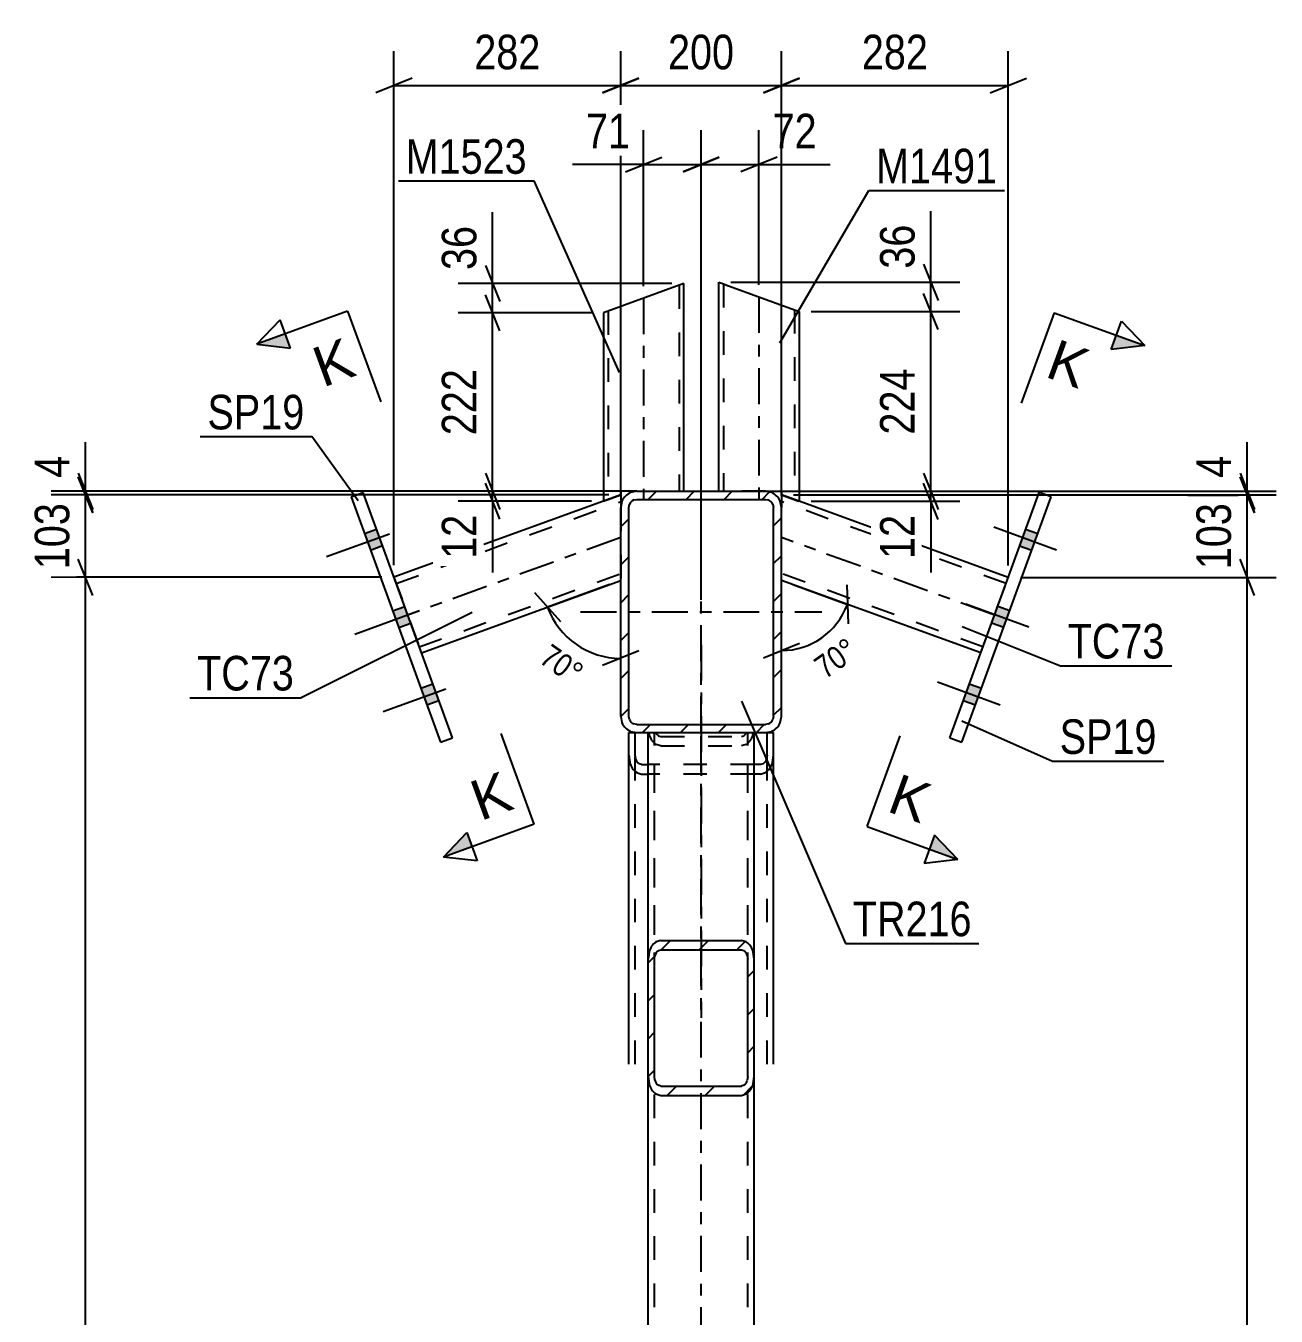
# Model space of a CAD drawing. Header units: millimetres. Extents: x 0 to 1189, y 0 to 841.
# Drawn here: x 146.1 to 249.7, y 257.2 to 364.1 of the extents above; entities that cross this region are included whole.
import ezdxf

# ---------------------------------------------------------------- set-up
doc = ezdxf.new("R2010")
doc.units = ezdxf.units.MM
doc.linetypes.add('DXK_LINE_DOT2', pattern=[3.9198, 1.9599, -1.9599])
doc.linetypes.add('DXK_LINE_DOT3', pattern=[5.9187, 2.979, -0.9799, 0.9799, -0.9799])
doc.styles.add('Arial', font='ARIAL.TTF', dxfattribs={"height": 0.2})
doc.styles.add('Arial Narrow', font='ARIALN.TTF', dxfattribs={"height": 0.2})

# ---------------------------------------------------------------- blocks, each defined once
blk = doc.blocks.new('Part-761551702-2570 - 2437')
at = {"linetype": 'Continuous'}
h = blk.add_hatch(dxfattribs=at)
h.set_pattern_fill('', scale=0.7, style=0, pattern_type=0)
h.set_pattern_definition([(45, (195.4085, 306.8689), (-1.57154, 1.57154), [])])
h.paths.add_polyline_path([(195.41, 324.2), (195.41, 306.87), (195.51, 306.36), (195.8, 305.93), (196.23, 305.64), (196.74, 305.54), (207.41, 305.54), (207.92, 305.64), (208.35, 305.93), (208.64, 306.36), (208.74, 306.87), (208.74, 324.2), (208.64, 324.71), (208.35, 325.15), (207.92, 325.43), (207.41, 325.54), (196.74, 325.54), (196.23, 325.43), (195.8, 325.15), (195.51, 324.71)])
h.paths.add_polyline_path([(196.27, 324.67), (196.49, 324.82), (196.74, 324.87), (207.41, 324.87), (207.66, 324.82), (207.88, 324.67), (208.02, 324.46), (208.08, 324.2), (208.08, 306.87), (208.02, 306.61), (207.88, 306.4), (207.66, 306.25), (207.41, 306.2), (196.74, 306.2), (196.49, 306.25), (196.27, 306.4), (196.13, 306.61), (196.08, 306.87), (196.08, 324.2), (196.13, 324.46)])
at = {"color": 2, "linetype": 'Continuous'}
for p, q in [((196.74, 325.54), (196.23, 325.43)), ((196.74, 325.54), (207.41, 325.54)), ((207.92, 325.43), (207.41, 325.54)), ((195.51, 324.71), (195.41, 324.2)), ((195.41, 306.87), (195.41, 324.2)), ((196.08, 324.2), (196.13, 324.46)), ((196.08, 306.87), (196.08, 324.2)), ((196.49, 324.82), (196.74, 324.87)), ((196.74, 324.87), (207.41, 324.87)), ((207.41, 324.87), (207.66, 324.82)), ((208.02, 324.46), (208.08, 324.2)), ((208.08, 306.87), (208.08, 324.2)), ((208.74, 324.2), (208.64, 324.71)), ((208.74, 306.87), (208.74, 324.2)), ((195.41, 306.87), (195.51, 306.36)), ((196.13, 306.61), (196.08, 306.87)), ((196.74, 306.2), (196.49, 306.25)), ((196.74, 306.2), (207.41, 306.2)), ((207.66, 306.25), (207.41, 306.2)), ((208.08, 306.87), (208.02, 306.61)), ((208.64, 306.36), (208.74, 306.87)), ((196.23, 305.64), (196.74, 305.54)), ((196.74, 305.54), (207.41, 305.54)), ((207.41, 305.54), (207.92, 305.64))]:
    blk.add_line(p, q, dxfattribs=at)
at = {"color": 7, "linetype": 'DXK_LINE_DOT3'}
for p, q in [((202.08, 305.54), (202.08, 325.54)), ((192.08, 315.54), (212.08, 315.54))]:
    blk.add_line(p, q, dxfattribs=at)
at = {"color": 2, "linetype": 'Continuous'}
for centre, radius, start, end in [((196.74, 324.2), 1.33, 112.5, 157.5), ((207.41, 324.2), 1.33, 22.5, 67.5), ((196.74, 324.2), 0.667, 112.5, 157.5), ((207.41, 324.2), 0.667, 22.5, 67.5), ((196.74, 306.87), 1.33, 202.5, 247.5), ((196.74, 306.87), 0.667, 202.5, 247.5), ((207.41, 306.87), 0.667, 292.5, 337.5), ((207.41, 306.87), 1.33, 292.5, 337.5)]:
    blk.add_arc(centre, radius, start, end, dxfattribs=at)
blk = doc.blocks.new('Part-761551702-2511 - 2437')
at = {"color": 2, "linetype": 'Continuous'}
for p, q in [((222.69, 305.09), (230.1, 325.45)), ((231.1, 325.09), (230.1, 325.45)), ((223.69, 304.73), (231.1, 325.09)), ((222.69, 305.09), (223.69, 304.73))]:
    blk.add_line(p, q, dxfattribs=at)
blk = doc.blocks.new('Bolt-761551702-2543 - 2437')
at = {"linetype": 'Continuous'}
for points in [[(175.67, 321.01), (175.17, 322.38), (174.16, 322.02), (174.67, 320.64)], [(175.67, 321.01), (175.17, 322.38), (174.16, 322.02), (174.67, 320.64)], [(175.67, 321.01), (175.17, 322.38), (174.16, 322.02), (174.67, 320.64)], [(178.01, 314.58), (177.5, 315.96), (176.5, 315.6), (177, 314.22)], [(178.01, 314.58), (177.5, 315.96), (176.5, 315.6), (177, 314.22)], [(180.34, 308.16), (179.84, 309.54), (178.84, 309.18), (179.34, 307.8)], [(180.34, 308.16), (179.84, 309.54), (178.84, 309.18), (179.34, 307.8)], [(180.34, 308.16), (179.84, 309.54), (178.84, 309.18), (179.34, 307.8)]]:
    blk.add_hatch(color=1, dxfattribs=at).paths.add_polyline_path(points)
at = {"color": 1, "linetype": 'Continuous'}
for p, q in [((176.23, 321.99), (171.03, 320.1)), ((176.23, 321.99), (171.03, 320.1)), ((176.23, 321.99), (171.03, 320.1)), ((175.17, 322.38), (174.16, 322.02)), ((175.17, 322.38), (174.16, 322.02)), ((175.17, 322.38), (174.16, 322.02)), ((175.67, 321.01), (174.67, 320.64)), ((175.67, 321.01), (174.67, 320.64)), ((175.67, 321.01), (174.67, 320.64)), ((178.57, 315.57), (173.37, 313.68)), ((178.57, 315.57), (173.37, 313.68)), ((177.5, 315.96), (176.5, 315.6)), ((177.5, 315.96), (176.5, 315.6)), ((178.01, 314.58), (177, 314.22)), ((178.01, 314.58), (177, 314.22)), ((180.91, 309.15), (175.71, 307.26)), ((180.91, 309.15), (175.71, 307.26)), ((180.91, 309.15), (175.71, 307.26)), ((179.84, 309.54), (178.84, 309.18)), ((179.84, 309.54), (178.84, 309.18)), ((179.84, 309.54), (178.84, 309.18)), ((180.34, 308.16), (179.34, 307.8)), ((180.34, 308.16), (179.34, 307.8)), ((180.34, 308.16), (179.34, 307.8))]:
    blk.add_line(p, q, dxfattribs=at)
blk = doc.blocks.new('Part-761551702-2700 - 2437')
at = {"color": 2, "linetype": 'Continuous'}
for p, q in [((203.54, 325.54), (203.54, 342.86)), ((203.54, 342.86), (203.6, 342.84)), ((203.6, 342.84), (203.78, 342.78)), ((203.78, 342.78), (204.34, 342.57)), ((204.34, 342.57), (210.21, 340.44)), ((210.21, 340.44), (210.21, 324.71)), ((207.41, 325.54), (208.74, 325.54)), ((208.74, 325.54), (208.74, 325.25)), ((208.74, 325.25), (210.15, 324.73)), ((210.21, 324.71), (210.15, 324.73))]:
    blk.add_line(p, q, dxfattribs=at)
at = {"color": 7, "linetype": 'DXK_LINE_DOT2'}
for p, q in [((203.78, 342.78), (204.19, 342.63)), ((203.94, 342.72), (203.94, 325.54)), ((203.94, 342.72), (203.97, 342.71)), ((204.04, 342.69), (204.34, 342.57)), ((209.81, 340.58), (209.81, 324.86)), ((207.41, 325.54), (203.54, 325.54))]:
    blk.add_line(p, q, dxfattribs=at)
at = {"color": 7, "linetype": 'DXK_LINE_DOT3'}
blk.add_line((206.87, 341.65), (206.87, 324.71), dxfattribs=at)
blk = doc.blocks.new('Part-761551702-2461 - 2437')
at = {"color": 2, "linetype": 'Continuous'}
for p, q in [((196.08, 278.05), (196.08, 305.54)), ((196.08, 305.54), (196.74, 305.54)), ((196.61, 303.66), (196.61, 305.54)), ((207.41, 305.54), (207.54, 305.54)), ((207.54, 303.66), (207.54, 305.54)), ((207.54, 305.54), (208.08, 305.54)), ((208.08, 278.05), (208.08, 305.54)), ((196.08, 303.66), (196.16, 303.06)), ((196.65, 303.36), (196.61, 303.66)), ((197.14, 302.88), (196.94, 302.94)), ((197.14, 302.88), (197.68, 302.88)), ((207.01, 302.88), (206.48, 302.88)), ((207.21, 302.94), (207.01, 302.88)), ((207.54, 303.66), (207.5, 303.36)), ((207.99, 303.06), (208.08, 303.66)), ((196.73, 302.22), (197.14, 302.1)), ((197.14, 302.1), (197.68, 302.1)), ((207.01, 302.1), (206.48, 302.1)), ((207.01, 302.1), (207.42, 302.22))]:
    blk.add_line(p, q, dxfattribs=at)
at = {"color": 7, "linetype": 'DXK_LINE_DOT2'}
for p, q in [((196.74, 305.54), (196.76, 305.54)), ((196.74, 305.54), (207.41, 305.54)), ((207.54, 305.54), (207.76, 305.54)), ((196.61, 278.05), (196.61, 303.66)), ((206.48, 302.88), (197.68, 302.88)), ((207.54, 278.05), (207.54, 303.66)), ((206.48, 302.1), (197.68, 302.1))]:
    blk.add_line(p, q, dxfattribs=at)
at = {"color": 2, "linetype": 'Continuous'}
for centre, radius, start, end in [((197.54, 303.39), 1.42, 193.2949, 235.5336), ((197.34, 303.52), 0.709, 193.2949, 235.5336), ((206.81, 303.52), 0.709, 304.4664, 346.7051), ((206.61, 303.39), 1.42, 304.4664, 346.7051)]:
    blk.add_arc(centre, radius, start, end, dxfattribs=at)
blk = doc.blocks.new('Part-761551702-2506 - 2437')
at = {"color": 2, "linetype": 'Continuous'}
for p, q in [((208.74, 325.24), (208.74, 324.2)), ((227.54, 318.4), (210.21, 324.71)), ((225.26, 312.14), (208.74, 318.15))]:
    blk.add_line(p, q, dxfattribs=at)
at = {"color": 7, "linetype": 'DXK_LINE_DOT2'}
for p, q in [((210.21, 324.71), (208.74, 325.24)), ((208.74, 325.24), (208.74, 324.91)), ((227.35, 317.9), (208.74, 324.68)), ((208.74, 318.15), (208.74, 324.2)), ((225.44, 312.64), (208.74, 318.72)), ((225.26, 312.14), (227.54, 318.4))]:
    blk.add_line(p, q, dxfattribs=at)
at = {"color": 7, "linetype": 'DXK_LINE_DOT3'}
blk.add_line((226.4, 315.27), (208.74, 321.7), dxfattribs=at)
blk = doc.blocks.new('Part-761551702-2512 - 2437')
at = {"linetype": 'Continuous'}
h = blk.add_hatch(dxfattribs=at)
h.set_pattern_fill('', scale=0.7, style=0, pattern_type=0)
h.set_pattern_definition([(45, (197.6752, 277.0161), (-1.57154, 1.57154), [])])
h.paths.add_polyline_path([(197.68, 286.75), (197.68, 277.02), (197.76, 276.42), (197.99, 275.92), (198.33, 275.58), (198.74, 275.46), (205.41, 275.46), (205.82, 275.58), (206.16, 275.92), (206.39, 276.42), (206.48, 277.02), (206.48, 286.75), (206.39, 287.34), (206.16, 287.85), (205.82, 288.19), (205.41, 288.3), (198.74, 288.3), (198.33, 288.19), (197.99, 287.85), (197.76, 287.34)])
h.paths.add_polyline_path([(198.36, 287.3), (198.54, 287.47), (198.74, 287.53), (205.41, 287.53), (205.61, 287.47), (205.79, 287.3), (205.9, 287.05), (205.94, 286.75), (205.94, 277.02), (205.9, 276.72), (205.79, 276.47), (205.61, 276.3), (205.41, 276.24), (198.74, 276.24), (198.54, 276.3), (198.36, 276.47), (198.25, 276.72), (198.21, 277.02), (198.21, 286.75), (198.25, 287.05)])
at = {"color": 7, "linetype": 'DXK_LINE_DOT3'}
blk.add_line((202.08, 312.82), (202.08, 281.88), dxfattribs=at)
at = {"color": 2, "linetype": 'Continuous'}
for p, q in [((197.68, 286.75), (197.68, 305.54)), ((206.48, 286.75), (206.48, 305.54)), ((198.74, 288.3), (198.33, 288.19)), ((198.74, 288.3), (205.41, 288.3)), ((205.82, 288.19), (205.41, 288.3)), ((197.76, 287.34), (197.68, 286.75)), ((197.68, 277.02), (197.68, 286.75)), ((198.21, 286.75), (198.25, 287.05)), ((198.21, 277.02), (198.21, 286.75)), ((198.54, 287.47), (198.74, 287.53)), ((198.74, 287.53), (205.41, 287.53)), ((205.41, 287.53), (205.61, 287.47)), ((205.9, 287.05), (205.94, 286.75)), ((205.94, 277.02), (205.94, 286.75)), ((206.48, 286.75), (206.39, 287.34)), ((206.48, 277.02), (206.48, 286.75)), ((197.68, 277.02), (197.76, 276.42)), ((198.25, 276.72), (198.21, 277.02)), ((198.74, 276.24), (198.54, 276.3)), ((198.74, 276.24), (205.41, 276.24)), ((205.61, 276.3), (205.41, 276.24)), ((205.94, 277.02), (205.9, 276.72)), ((206.39, 276.42), (206.48, 277.02)), ((198.33, 275.58), (198.74, 275.46)), ((198.74, 275.46), (205.41, 275.46)), ((205.41, 275.46), (205.82, 275.58))]:
    blk.add_line(p, q, dxfattribs=at)
at = {"color": 7, "linetype": 'DXK_LINE_DOT2'}
for p, q in [((197.68, 305.54), (206.48, 305.54)), ((197.76, 305.4), (197.74, 305.54)), ((198.21, 277.02), (198.21, 305.54)), ((198.32, 305.54), (198.36, 305.44)), ((198.36, 305.44), (198.54, 305.27)), ((198.54, 305.27), (198.74, 305.21)), ((198.74, 305.21), (205.41, 305.21)), ((205.41, 305.21), (205.61, 305.27)), ((205.61, 305.27), (205.79, 305.44)), ((205.79, 305.44), (205.83, 305.54)), ((205.94, 277.02), (205.94, 305.54)), ((206.41, 305.54), (206.39, 305.4)), ((198.74, 304.43), (198.33, 304.55)), ((198.74, 304.43), (205.41, 304.43)), ((205.82, 304.55), (205.41, 304.43)), ((197.68, 277.02), (197.68, 286.75)), ((206.48, 277.02), (206.48, 286.75))]:
    blk.add_line(p, q, dxfattribs=at)
for centre, start, end in [((199.14, 305.72), 193.2949, 235.5336), ((205.01, 305.72), 304.4664, 346.7051)]:
    blk.add_arc(centre, 1.42, start, end, dxfattribs=at)
at = {"color": 2, "linetype": 'Continuous'}
for centre, radius, start, end in [((199.14, 287.02), 1.42, 124.4664, 166.7051), ((205.01, 287.02), 1.42, 13.2949, 55.5336), ((198.94, 286.88), 0.709, 124.4664, 166.7051), ((205.21, 286.88), 0.709, 13.2949, 55.5336), ((199.14, 276.75), 1.42, 193.2949, 235.5336), ((198.94, 276.88), 0.709, 193.2949, 235.5336), ((205.21, 276.88), 0.709, 304.4664, 346.7051), ((205.01, 276.75), 1.42, 304.4664, 346.7051)]:
    blk.add_arc(centre, radius, start, end, dxfattribs=at)
blk = doc.blocks.new('Bolt-761551702-2529 - 2437')
at = {"linetype": 'Continuous'}
for points in [[(229.48, 320.64), (229.99, 322.02), (228.98, 322.38), (228.48, 321)], [(229.48, 320.64), (229.99, 322.02), (228.98, 322.38), (228.48, 321)], [(229.48, 320.64), (229.99, 322.02), (228.98, 322.38), (228.48, 321)], [(227.16, 314.25), (227.66, 315.63), (226.66, 315.99), (226.16, 314.61)], [(227.16, 314.25), (227.66, 315.63), (226.66, 315.99), (226.16, 314.61)], [(224.81, 307.8), (225.31, 309.18), (224.31, 309.54), (223.81, 308.16)], [(224.81, 307.8), (225.31, 309.18), (224.31, 309.54), (223.81, 308.16)], [(224.81, 307.8), (225.31, 309.18), (224.31, 309.54), (223.81, 308.16)]]:
    blk.add_hatch(color=1, dxfattribs=at).paths.add_polyline_path(points)
at = {"color": 1, "linetype": 'Continuous'}
for p, q in [((231.55, 320.67), (226.35, 322.56)), ((231.55, 320.67), (226.35, 322.56)), ((231.55, 320.67), (226.35, 322.56)), ((229.99, 322.02), (228.98, 322.38)), ((229.99, 322.02), (228.98, 322.38)), ((229.99, 322.02), (228.98, 322.38)), ((229.48, 320.64), (228.48, 321)), ((229.48, 320.64), (228.48, 321)), ((229.48, 320.64), (228.48, 321)), ((229.23, 314.28), (224.03, 316.17)), ((229.23, 314.28), (224.03, 316.17)), ((227.66, 315.63), (226.66, 315.99)), ((227.66, 315.63), (226.66, 315.99)), ((227.16, 314.25), (226.16, 314.61)), ((227.16, 314.25), (226.16, 314.61)), ((226.88, 307.82), (221.68, 309.72)), ((226.88, 307.82), (221.68, 309.72)), ((226.88, 307.82), (221.68, 309.72)), ((225.31, 309.18), (224.31, 309.54)), ((225.31, 309.18), (224.31, 309.54)), ((225.31, 309.18), (224.31, 309.54)), ((224.81, 307.8), (223.81, 308.16)), ((224.81, 307.8), (223.81, 308.16)), ((224.81, 307.8), (223.81, 308.16))]:
    blk.add_line(p, q, dxfattribs=at)
blk = doc.blocks.new('Part-761551702-2548 - 2437')
at = {"color": 2, "linetype": 'Continuous'}
for p, q in [((173.05, 325.09), (174.05, 325.45)), ((181.46, 305.09), (174.05, 325.45)), ((173.05, 325.09), (180.46, 304.73)), ((180.46, 304.73), (181.46, 305.09))]:
    blk.add_line(p, q, dxfattribs=at)
blk = doc.blocks.new('Part-761551702-2603 - 2437')
at = {"color": 7, "linetype": 'DXK_LINE_DOT2'}
for p, q in [((197.68, 305.54), (206.48, 305.54)), ((197.68, 277.02), (197.68, 305.54)), ((198.21, 112.87), (198.21, 305.54)), ((205.94, 112.87), (205.94, 305.54)), ((206.48, 277.02), (206.48, 305.54))]:
    blk.add_line(p, q, dxfattribs=at)
at = {"color": 7, "linetype": 'DXK_LINE_DOT3'}
blk.add_line((202.08, 112.87), (202.08, 305.54), dxfattribs=at)
at = {"color": 2, "linetype": 'Continuous'}
for p, q in [((197.68, 141.39), (197.68, 277.02)), ((206.48, 141.39), (206.48, 277.02))]:
    blk.add_line(p, q, dxfattribs=at)
blk = doc.blocks.new('Part-761551702-2645 - 2437')
at = {"color": 7, "linetype": 'DXK_LINE_DOT2'}
for p, q in [((193.98, 324.73), (195.41, 325.25)), ((176.8, 317.9), (195.41, 324.68)), ((195.41, 324.2), (195.41, 318.15)), ((176.61, 318.41), (178.89, 312.14)), ((178.71, 312.64), (195.41, 318.72))]:
    blk.add_line(p, q, dxfattribs=at)
at = {"color": 2, "linetype": 'Continuous'}
for p, q in [((195.41, 325.25), (195.41, 324.2)), ((193.98, 324.73), (176.61, 318.41)), ((178.89, 312.14), (195.41, 318.15))]:
    blk.add_line(p, q, dxfattribs=at)
at = {"color": 7, "linetype": 'DXK_LINE_DOT3'}
blk.add_line((195.41, 321.7), (177.75, 315.27), dxfattribs=at)
blk = doc.blocks.new('Part-761551702-2685 - 2437')
at = {"color": 2, "linetype": 'Continuous'}
for p, q in [((200.65, 342.76), (193.98, 340.33)), ((200.65, 325.54), (200.65, 342.76)), ((193.98, 340.33), (193.98, 324.72)), ((195.41, 325.25), (193.98, 324.72)), ((196.74, 325.54), (195.41, 325.54)), ((195.41, 325.54), (195.41, 325.25))]:
    blk.add_line(p, q, dxfattribs=at)
at = {"color": 7, "linetype": 'DXK_LINE_DOT2'}
for p, q in [((200.25, 342.61), (200.25, 325.54)), ((194.38, 340.48), (194.41, 340.49)), ((194.38, 340.48), (194.38, 324.87)), ((196.74, 325.54), (200.65, 325.54))]:
    blk.add_line(p, q, dxfattribs=at)
at = {"color": 7, "linetype": 'DXK_LINE_DOT3'}
blk.add_line((197.31, 341.55), (197.31, 324.72), dxfattribs=at)
blk = doc.blocks.new('StraightDimension-761551702-19078 - 2437')
at = {"color": 7, "linetype": 'Continuous'}
for p, q in [((208.74, 325.2), (208.74, 362.02)), ((227.54, 319.4), (227.54, 362.02)), ((210.24, 359.77), (207.24, 358.57)), ((226.04, 358.57), (229.04, 359.77)), ((208.74, 359.17), (227.54, 359.17))]:
    blk.add_line(p, q, dxfattribs=at)
at = {"color": 0}
blk.add_wipeout([(221.48, 359.92), (221.48, 364.12), (214.8, 364.12), (214.8, 359.92)], dxfattribs=at)
at = {"color": 3, "style": 'Arial Narrow'}
blk.add_text('282', height=2.863, dxfattribs=at).set_placement((215.4, 360.52))
blk = doc.blocks.new('StraightDimension-761551702-19253 - 2437')
at = {"color": 7, "linetype": 'Continuous'}
for p, q in [((246.75, 326.74), (247.95, 323.74)), ((209.74, 325.24), (249.75, 325.24)), ((247.35, 318.4), (247.35, 325.24)), ((247.95, 316.9), (246.75, 319.9)), ((228.54, 318.4), (249.75, 318.4))]:
    blk.add_line(p, q, dxfattribs=at)
at = {"color": 0}
blk.add_wipeout([(246.6, 325.17), (242.4, 325.17), (242.4, 318.48), (246.6, 318.48)], dxfattribs=at)
at = {"color": 3, "style": 'Arial Narrow'}
blk.add_text('103', height=2.863, rotation=90.0002, dxfattribs=at).set_placement((246, 319.08))
blk = doc.blocks.new('StraightDimension-761551702-19436 - 2437')
at = {"color": 7, "linetype": 'Continuous'}
for p, q in [((151.64, 316.91), (150.44, 319.91)), ((175.61, 318.41), (148.19, 318.41)), ((151.04, 103.15), (151.04, 318.41))]:
    blk.add_line(p, q, dxfattribs=at)
blk = doc.blocks.new('AngleDimension-761551702-2752 - 2437')
at = {"color": 7, "linetype": 'Continuous'}
for p, q in [((214.2, 316.16), (208.74, 318.15)), ((208.74, 312.34), (208.74, 318.15)), ((209.68, 317.81), (214.2, 316.16)), ((214.15, 317.78), (214.26, 314.55)), ((207.24, 311.74), (210.24, 312.94))]:
    blk.add_line(p, q, dxfattribs=at)
blk.add_arc((208.74, 318.15), 5.81, 270, 340, dxfattribs=at)
at = {"color": 0}
blk.add_wipeout([(215.79, 311.84), (214.18, 314.13), (210.66, 311.66), (212.26, 309.37)], dxfattribs=at)
at = {"color": 3, "style": 'Arial Narrow'}
blk.add_text('70°', height=1.909, rotation=35.002, dxfattribs=at).set_placement((212.36, 309.93))
blk = doc.blocks.new('StraightDimension-761551702-19254 - 2437')
at = {"color": 7, "linetype": 'Continuous'}
for p, q in [((247.95, 316.9), (246.75, 319.9)), ((228.54, 318.4), (249.75, 318.4)), ((247.35, 103.15), (247.35, 318.4))]:
    blk.add_line(p, q, dxfattribs=at)
blk = doc.blocks.new('StraightDimension-761551702-19080 - 2437')
at = {"color": 7, "linetype": 'Continuous'}
for p, q in [((176.61, 319.41), (176.61, 362.02)), ((195.41, 325.2), (195.41, 362.02)), ((178.11, 359.77), (175.11, 358.57)), ((193.91, 358.57), (196.91, 359.77)), ((176.61, 359.17), (195.41, 359.17))]:
    blk.add_line(p, q, dxfattribs=at)
at = {"color": 0}
blk.add_wipeout([(189.35, 359.92), (189.35, 364.12), (182.67, 364.12), (182.67, 359.92)], dxfattribs=at)
at = {"color": 3, "style": 'Arial Narrow'}
blk.add_text('282', height=2.863, dxfattribs=at).set_placement((183.27, 360.52))
blk = doc.blocks.new('StraightDimension-761551702-19112 - 2437')
at = {"color": 7, "linetype": 'Continuous'}
for p, q in [((202.08, 316.54), (202.08, 355.47)), ((206.87, 342.65), (206.87, 355.47)), ((200.58, 352.02), (203.58, 353.22)), ((208.37, 353.22), (205.37, 352.02)), ((202.08, 352.62), (206.87, 352.62)), ((206.87, 352.62), (212.78, 352.62)), ((206.87, 352.62), (212.78, 352.62))]:
    blk.add_line(p, q, dxfattribs=at)
at = {"color": 0}
blk.add_wipeout([(212.26, 353.37), (212.26, 357.57), (207.4, 357.57), (207.4, 353.37)], dxfattribs=at)
at = {"color": 3, "style": 'Arial Narrow'}
blk.add_text('72', height=2.863, dxfattribs=at).set_placement((208, 353.97))
blk = doc.blocks.new('AngleDimension-761551702-2748 - 2437')
at = {"color": 7, "linetype": 'Continuous'}
for p, q in [((189.34, 315.94), (195.41, 318.15)), ((194.47, 317.81), (189.34, 315.94)), ((195.41, 311.7), (195.41, 318.15)), ((188.27, 317.15), (190.42, 314.74)), ((196.91, 312.3), (193.91, 311.1))]:
    blk.add_line(p, q, dxfattribs=at)
blk.add_arc((195.41, 318.15), 6.46, 200, 270, dxfattribs=at)
at = {"color": 0}
blk.add_wipeout([(191.52, 308.84), (193.13, 311.14), (189.6, 313.61), (187.99, 311.31)], dxfattribs=at)
at = {"color": 3, "style": 'Arial Narrow'}
blk.add_text('70°', height=1.909, rotation=-35.002, dxfattribs=at).set_placement((188.55, 311.41))
blk = doc.blocks.new('StraightDimension-761551702-19079 - 2437')
at = {"color": 7, "linetype": 'Continuous'}
for p, q in [((195.41, 325.2), (195.41, 362.02)), ((208.74, 325.2), (208.74, 362.02)), ((196.91, 359.77), (193.91, 358.57)), ((207.24, 358.57), (210.24, 359.77)), ((195.41, 359.17), (208.74, 359.17))]:
    blk.add_line(p, q, dxfattribs=at)
at = {"color": 0}
blk.add_wipeout([(205.42, 359.92), (205.42, 364.12), (198.73, 364.12), (198.73, 359.92)], dxfattribs=at)
at = {"color": 3, "style": 'Arial Narrow'}
blk.add_text('200', height=2.863, dxfattribs=at).set_placement((199.33, 360.52))
blk = doc.blocks.new('StraightDimension-761551702-19113 - 2437')
at = {"color": 7, "linetype": 'Continuous'}
for p, q in [((197.31, 342.55), (197.31, 355.47)), ((202.08, 316.54), (202.08, 355.47)), ((195.81, 352.02), (198.81, 353.22)), ((203.58, 353.22), (200.58, 352.02)), ((197.31, 352.62), (191.41, 352.62)), ((197.31, 352.62), (191.41, 352.62)), ((197.31, 352.62), (202.08, 352.62))]:
    blk.add_line(p, q, dxfattribs=at)
at = {"color": 0}
blk.add_wipeout([(196.79, 353.37), (196.79, 357.57), (191.93, 357.57), (191.93, 353.37)], dxfattribs=at)
at = {"color": 3, "style": 'Arial Narrow'}
blk.add_text('71', height=2.863, dxfattribs=at).set_placement((192.53, 353.97))
blk = doc.blocks.new('StraightDimension-761551702-19252 - 2437')
at = {"color": 7, "linetype": 'Continuous'}
for p, q in [((247.35, 325.54), (247.35, 329.61)), ((247.35, 325.54), (247.35, 329.61)), ((246.75, 327.04), (247.95, 324.04)), ((247.95, 323.74), (246.75, 326.74)), ((208.41, 325.54), (249.75, 325.54)), ((209.74, 325.24), (249.75, 325.24)), ((247.35, 325.24), (247.35, 325.54))]:
    blk.add_line(p, q, dxfattribs=at)
at = {"color": 0}
blk.add_wipeout([(246.6, 329.09), (242.4, 329.09), (242.4, 326.06), (246.6, 326.06)], dxfattribs=at)
at = {"color": 3, "style": 'Arial Narrow'}
blk.add_text('4', height=2.86, rotation=90.0002, dxfattribs=at).set_placement((246, 326.66))
blk = doc.blocks.new('StraightDimension-761551702-19434 - 2437')
at = {"color": 7, "linetype": 'Continuous'}
for p, q in [((151.04, 325.54), (151.04, 329.61)), ((151.04, 325.54), (151.04, 329.61)), ((150.44, 327.04), (151.64, 324.04)), ((151.64, 323.75), (150.44, 326.75)), ((195.74, 325.54), (148.19, 325.54)), ((194.41, 325.25), (148.19, 325.25)), ((151.04, 325.25), (151.04, 325.54))]:
    blk.add_line(p, q, dxfattribs=at)
at = {"color": 0}
blk.add_wipeout([(150.29, 329.09), (146.09, 329.09), (146.09, 326.06), (150.29, 326.06)], dxfattribs=at)
at = {"color": 3, "style": 'Arial Narrow'}
blk.add_text('4', height=2.86, rotation=90.0002, dxfattribs=at).set_placement((149.69, 326.66))
blk = doc.blocks.new('StraightDimension-761551702-19435 - 2437')
at = {"color": 7, "linetype": 'Continuous'}
for p, q in [((150.44, 326.75), (151.64, 323.75)), ((194.41, 325.25), (148.19, 325.25)), ((151.04, 318.41), (151.04, 325.25)), ((151.64, 316.91), (150.44, 319.91)), ((175.61, 318.41), (148.19, 318.41))]:
    blk.add_line(p, q, dxfattribs=at)
at = {"color": 0}
blk.add_wipeout([(150.29, 325.17), (146.09, 325.17), (146.09, 318.48), (150.29, 318.48)], dxfattribs=at)
at = {"color": 3, "style": 'Arial Narrow'}
blk.add_text('103', height=2.863, rotation=90.0002, dxfattribs=at).set_placement((149.69, 319.08))
blk = doc.blocks.new('StraightDimension-761551702-19545 - 2437')
at = {"color": 7, "linetype": 'Continuous'}
for p, q in [((184.79, 342.76), (184.79, 348.67)), ((184.79, 342.76), (184.79, 348.67)), ((184.19, 344.26), (185.39, 341.26)), ((199.65, 342.76), (181.94, 342.76)), ((184.79, 340.33), (184.79, 342.76)), ((185.39, 338.83), (184.19, 341.83)), ((192.98, 340.33), (181.94, 340.33))]:
    blk.add_line(p, q, dxfattribs=at)
at = {"color": 0}
blk.add_wipeout([(184.04, 348.14), (179.84, 348.14), (179.84, 343.28), (184.04, 343.28)], dxfattribs=at)
at = {"color": 3, "style": 'Arial Narrow'}
blk.add_text('36', height=2.863, rotation=90.0002, dxfattribs=at).set_placement((183.44, 343.88))
blk = doc.blocks.new('StraightDimension-761551702-19546 - 2437')
at = {"color": 7, "linetype": 'Continuous'}
for p, q in [((185.39, 338.83), (184.19, 341.83)), ((192.98, 340.33), (181.94, 340.33)), ((184.79, 325.54), (184.79, 340.33)), ((184.19, 327.04), (185.39, 324.04)), ((195.74, 325.54), (181.94, 325.54))]:
    blk.add_line(p, q, dxfattribs=at)
at = {"color": 0}
blk.add_wipeout([(184.04, 336.28), (179.84, 336.28), (179.84, 329.59), (184.04, 329.59)], dxfattribs=at)
at = {"color": 3, "style": 'Arial Narrow'}
blk.add_text('222', height=2.863, rotation=90.0002, dxfattribs=at).set_placement((183.44, 330.19))
blk = doc.blocks.new('StraightDimension-761551702-19547 - 2437')
at = {"color": 7, "linetype": 'Continuous'}
for p, q in [((184.19, 327.04), (185.39, 324.04)), ((185.39, 323.22), (184.19, 326.22)), ((195.74, 325.54), (181.94, 325.54)), ((184.79, 324.72), (184.79, 325.54)), ((192.98, 324.72), (181.94, 324.72)), ((184.79, 324.72), (184.79, 318.82)), ((184.79, 324.72), (184.79, 318.82))]:
    blk.add_line(p, q, dxfattribs=at)
at = {"color": 0}
blk.add_wipeout([(184.04, 324.2), (179.84, 324.2), (179.84, 319.34), (184.04, 319.34)], dxfattribs=at)
at = {"color": 3, "style": 'Arial Narrow'}
blk.add_text('12', height=2.863, rotation=90.0002, dxfattribs=at).set_placement((183.44, 319.94))
blk = doc.blocks.new('StraightDimension-761551702-19627 - 2437')
at = {"color": 7, "linetype": 'Continuous'}
for p, q in [((221.12, 342.86), (221.12, 348.77)), ((221.12, 342.86), (221.12, 348.77)), ((220.52, 344.36), (221.72, 341.36)), ((204.54, 342.86), (223.52, 342.86)), ((221.12, 340.44), (221.12, 342.86)), ((221.72, 338.94), (220.52, 341.94)), ((211.21, 340.44), (223.52, 340.44))]:
    blk.add_line(p, q, dxfattribs=at)
at = {"color": 0}
blk.add_wipeout([(220.37, 348.25), (216.17, 348.25), (216.17, 343.39), (220.37, 343.39)], dxfattribs=at)
at = {"color": 3, "style": 'Arial Narrow'}
blk.add_text('36', height=2.863, rotation=90.0002, dxfattribs=at).set_placement((219.77, 343.99))
blk = doc.blocks.new('StraightDimension-761551702-19628 - 2437')
at = {"color": 7, "linetype": 'Continuous'}
for p, q in [((221.72, 338.94), (220.52, 341.94)), ((211.21, 340.44), (223.52, 340.44)), ((221.12, 325.54), (221.12, 340.44)), ((220.52, 327.04), (221.72, 324.04)), ((208.41, 325.54), (223.52, 325.54))]:
    blk.add_line(p, q, dxfattribs=at)
at = {"color": 0}
blk.add_wipeout([(220.37, 336.33), (216.17, 336.33), (216.17, 329.64), (220.37, 329.64)], dxfattribs=at)
at = {"color": 3, "style": 'Arial Narrow'}
blk.add_text('224', height=2.863, rotation=90.0002, dxfattribs=at).set_placement((219.77, 330.24))
blk = doc.blocks.new('StraightDimension-761551702-19629 - 2437')
at = {"color": 7, "linetype": 'Continuous'}
for p, q in [((220.52, 327.04), (221.72, 324.04)), ((208.41, 325.54), (223.52, 325.54)), ((221.72, 323.21), (220.52, 326.21)), ((221.12, 324.71), (221.12, 325.54)), ((211.21, 324.71), (223.52, 324.71)), ((221.12, 324.71), (221.12, 318.81)), ((221.12, 324.71), (221.12, 318.81))]:
    blk.add_line(p, q, dxfattribs=at)
at = {"color": 0}
blk.add_wipeout([(220.37, 324.19), (216.17, 324.19), (216.17, 319.33), (220.37, 319.33)], dxfattribs=at)
at = {"color": 3, "style": 'Arial Narrow'}
blk.add_text('12', height=2.863, rotation=90.0002, dxfattribs=at).set_placement((219.77, 319.93))
blk = doc.blocks.new('SectionMark-761551702-3212 - 2437')
at = {"linetype": 'Continuous'}
for points in [[(167.6, 338.58), (168.03, 337.41), (165.25, 337.73)], [(182.65, 297.25), (183.08, 296.07), (180.73, 295.22)]]:
    blk.add_hatch(color=6, dxfattribs=at).paths.add_polyline_path(points)
at = {"color": 6, "linetype": 'Continuous'}
for p, q in [((165.25, 337.73), (167.18, 339.76)), ((168.03, 337.41), (167.18, 339.76)), ((165.25, 337.73), (168.03, 337.41)), ((180.73, 295.22), (182.65, 297.25)), ((182.65, 297.25), (183.5, 294.9)), ((183.5, 294.9), (180.73, 295.22))]:
    blk.add_line(p, q, dxfattribs=at)
at = {"color": 0, "linetype": 'Continuous'}
for points in [[(173.63, 335.19), (172.43, 338.48), (169.51, 337.41), (170.71, 334.12)], [(186.71, 299.26), (185.51, 302.55), (182.59, 301.48), (183.78, 298.19)]]:
    blk.add_wipeout(points, dxfattribs=at)
at = {"color": 6, "linetype": 'Continuous'}
for p, q in [((172.77, 340.46), (165.25, 337.73)), ((172.77, 340.46), (175.51, 332.94)), ((188.24, 297.95), (185.51, 305.47)), ((188.24, 297.95), (180.73, 295.22))]:
    blk.add_line(p, q, dxfattribs=at)
at = {"color": 3, "linetype": 'Continuous', "style": 'Arial'}
for p in [(170.71, 334.12), (183.78, 298.19)]:
    blk.add_text('K', height=3.34, rotation=20.002, dxfattribs=at).set_placement(p)
blk = doc.blocks.new('Mark-761551702-2507 - 2437')
at = {"color": 30, "linetype": 'Continuous'}
for p, q in [((223.68, 306.52), (231.2, 303.17)), ((231.2, 303.17), (240.43, 303.17))]:
    blk.add_line(p, q, dxfattribs=at)
at = {"color": 0}
blk.add_wipeout([(239.83, 303.77), (239.83, 306.77), (231.8, 306.77), (231.8, 303.77)], dxfattribs=at)
blk.add_wipeout([(239.83, 303.77), (239.83, 306.77), (231.8, 306.77), (231.8, 303.77)], dxfattribs=at)
at = {"color": 3, "style": 'Arial Narrow'}
blk.add_text('SP19', height=2.863, dxfattribs=at).set_placement((231.8, 303.77))
blk = doc.blocks.new('Mark-761551702-2566 - 2437')
at = {"color": 30, "linetype": 'Continuous'}
for p, q in [((205.41, 308.13), (214.05, 288.06)), ((214.05, 288.06), (225.11, 288.06))]:
    blk.add_line(p, q, dxfattribs=at)
at = {"color": 0}
blk.add_wipeout([(224.51, 288.66), (224.51, 291.66), (214.65, 291.66), (214.65, 288.66)], dxfattribs=at)
blk.add_wipeout([(224.51, 288.66), (224.51, 291.66), (214.65, 291.66), (214.65, 288.66)], dxfattribs=at)
at = {"color": 3, "style": 'Arial Narrow'}
blk.add_text('TR216', height=2.863, dxfattribs=at).set_placement((214.65, 288.66))
blk = doc.blocks.new('Mark-761551702-2502 - 2437')
at = {"color": 30, "linetype": 'Continuous'}
for p, q in [((223.72, 314.34), (231.86, 311.08)), ((231.86, 311.08), (241.1, 311.08))]:
    blk.add_line(p, q, dxfattribs=at)
at = {"color": 0}
blk.add_wipeout([(240.5, 311.68), (240.5, 314.68), (232.46, 314.68), (232.46, 311.68)], dxfattribs=at)
blk.add_wipeout([(240.5, 311.68), (240.5, 314.68), (232.46, 314.68), (232.46, 311.68)], dxfattribs=at)
at = {"color": 3, "style": 'Arial Narrow'}
blk.add_text('TC73', height=2.863, dxfattribs=at).set_placement((232.46, 311.68))
blk = doc.blocks.new('Mark-761551702-2544 - 2437')
at = {"color": 30, "linetype": 'Continuous'}
for p in [(160.55, 330.07), (173.65, 324.76)]:
    blk.add_line(p, (169.79, 330.07), dxfattribs=at)
at = {"color": 0}
blk.add_wipeout([(169.19, 330.67), (169.19, 333.67), (161.15, 333.67), (161.15, 330.67)], dxfattribs=at)
blk.add_wipeout([(169.19, 330.67), (169.19, 333.67), (161.15, 333.67), (161.15, 330.67)], dxfattribs=at)
at = {"color": 3, "style": 'Arial Narrow'}
blk.add_text('SP19', height=2.863, dxfattribs=at).set_placement((161.15, 330.67))
blk = doc.blocks.new('Mark-761551702-2681 - 2437')
at = {"color": 30, "linetype": 'Continuous'}
for p in [(176.98, 351.26), (195.3, 335.38)]:
    blk.add_line(p, (188.23, 351.26), dxfattribs=at)
at = {"color": 0}
blk.add_wipeout([(187.63, 351.86), (187.63, 354.86), (177.58, 354.86), (177.58, 351.86)], dxfattribs=at)
blk.add_wipeout([(187.63, 351.86), (187.63, 354.86), (177.58, 354.86), (177.58, 351.86)], dxfattribs=at)
at = {"color": 3, "style": 'Arial Narrow'}
blk.add_text('M1523', height=2.863, dxfattribs=at).set_placement((177.58, 351.86))
blk = doc.blocks.new('Mark-761551702-2641 - 2437')
at = {"color": 30, "linetype": 'Continuous'}
for p in [(183.09, 315.48), (159.69, 308.43)]:
    blk.add_line(p, (168.93, 308.43), dxfattribs=at)
at = {"color": 0}
blk.add_wipeout([(168.33, 309.03), (168.33, 312.03), (160.29, 312.03), (160.29, 309.03)], dxfattribs=at)
blk.add_wipeout([(168.33, 309.03), (168.33, 312.03), (160.29, 312.03), (160.29, 309.03)], dxfattribs=at)
at = {"color": 3, "style": 'Arial Narrow'}
blk.add_text('TC73', height=2.863, dxfattribs=at).set_placement((160.29, 309.03))
blk = doc.blocks.new('Mark-761551702-2696 - 2437')
at = {"color": 30, "linetype": 'Continuous'}
for p, q in [((208.61, 337.85), (215.98, 350.47)), ((215.98, 350.47), (227.23, 350.47))]:
    blk.add_line(p, q, dxfattribs=at)
at = {"color": 0}
blk.add_wipeout([(226.63, 351.07), (226.63, 354.07), (216.58, 354.07), (216.58, 351.07)], dxfattribs=at)
blk.add_wipeout([(226.63, 351.07), (226.63, 354.07), (216.58, 354.07), (216.58, 351.07)], dxfattribs=at)
at = {"color": 3, "style": 'Arial Narrow'}
blk.add_text('M1491', height=2.863, dxfattribs=at).set_placement((216.58, 351.07))
blk = doc.blocks.new('SectionMark-761551702-3214 - 2437')
at = {"linetype": 'Continuous'}
for points in [[(236.08, 337.29), (236.5, 338.46), (238.85, 337.61)], [(221, 295.87), (221.43, 297.04), (223.35, 295.01)]]:
    blk.add_hatch(color=6, dxfattribs=at).paths.add_polyline_path(points)
at = {"color": 6, "linetype": 'Continuous'}
for p, q in [((236.08, 337.29), (236.93, 339.64)), ((236.93, 339.64), (238.85, 337.61)), ((238.85, 337.61), (236.08, 337.29)), ((221.43, 297.04), (220.57, 294.69)), ((223.35, 295.01), (221.43, 297.04)), ((223.35, 295.01), (220.57, 294.69))]:
    blk.add_line(p, q, dxfattribs=at)
at = {"color": 0, "linetype": 'Continuous'}
for points in [[(233.4, 334), (234.6, 337.29), (231.68, 338.36), (230.48, 335.07)], [(220.29, 297.99), (221.49, 301.27), (218.57, 302.34), (217.37, 299.05)]]:
    blk.add_wipeout(points, dxfattribs=at)
at = {"color": 6, "linetype": 'Continuous'}
for p, q in [((231.34, 340.34), (228.6, 332.83)), ((231.34, 340.34), (238.85, 337.61)), ((215.83, 297.75), (218.57, 305.26)), ((215.83, 297.75), (223.35, 295.01))]:
    blk.add_line(p, q, dxfattribs=at)
at = {"color": 3, "linetype": 'Continuous', "style": 'Arial'}
for p in [(230.48, 335.07), (217.37, 299.05)]:
    blk.add_text('K', height=3.34, rotation=-20.002, dxfattribs=at).set_placement(p)

msp = doc.modelspace()

# ---------------------------------------------------------------- block references
for name in ['Part-761551702-2685 - 2437', 'Part-761551702-2700 - 2437', 'Part-761551702-2548 - 2437', 'Part-761551702-2645 - 2437', 'Part-761551702-2570 - 2437', 'Part-761551702-2506 - 2437', 'Part-761551702-2511 - 2437', 'Bolt-761551702-2543 - 2437', 'Bolt-761551702-2529 - 2437', 'Part-761551702-2512 - 2437', 'Part-761551702-2461 - 2437', 'Part-761551702-2603 - 2437']:
    msp.add_blockref(name, (0, 0))

# ---------------------------------------------------------------- next in the draw order: block references
for name in ['StraightDimension-761551702-19078 - 2437', 'StraightDimension-761551702-19436 - 2437']:
    msp.add_blockref(name, (0, 0))

# ---------------------------------------------------------------- next in the draw order: block references
for name in ['StraightDimension-761551702-19080 - 2437', 'StraightDimension-761551702-19253 - 2437', 'AngleDimension-761551702-2748 - 2437']:
    msp.add_blockref(name, (0, 0))

# ---------------------------------------------------------------- next in the draw order: block references
msp.add_blockref('AngleDimension-761551702-2752 - 2437', (0, 0))

# ---------------------------------------------------------------- next in the draw order: block references
msp.add_blockref('StraightDimension-761551702-19254 - 2437', (0, 0))

# ---------------------------------------------------------------- next in the draw order: block references
for name in ['StraightDimension-761551702-19112 - 2437', 'Mark-761551702-2502 - 2437', 'Mark-761551702-2507 - 2437']:
    msp.add_blockref(name, (0, 0))

# ---------------------------------------------------------------- next in the draw order: block references
for name in ['StraightDimension-761551702-19079 - 2437', 'Mark-761551702-2566 - 2437']:
    msp.add_blockref(name, (0, 0))

# ---------------------------------------------------------------- next in the draw order: block references
for name in ['StraightDimension-761551702-19113 - 2437', 'StraightDimension-761551702-19627 - 2437', 'StraightDimension-761551702-19252 - 2437']:
    msp.add_blockref(name, (0, 0))

# ---------------------------------------------------------------- next in the draw order: block references
for name in ['StraightDimension-761551702-19545 - 2437', 'StraightDimension-761551702-19628 - 2437', 'StraightDimension-761551702-19434 - 2437']:
    msp.add_blockref(name, (0, 0))

# ---------------------------------------------------------------- next in the draw order: block references
for name in ['Mark-761551702-2696 - 2437', 'StraightDimension-761551702-19435 - 2437', 'StraightDimension-761551702-19629 - 2437']:
    msp.add_blockref(name, (0, 0))

# ---------------------------------------------------------------- next in the draw order: block references
for name in ['StraightDimension-761551702-19546 - 2437', 'SectionMark-761551702-3214 - 2437']:
    msp.add_blockref(name, (0, 0))

# ---------------------------------------------------------------- next in the draw order: block references
msp.add_blockref('StraightDimension-761551702-19547 - 2437', (0, 0))

# ---------------------------------------------------------------- next in the draw order: block references
msp.add_blockref('SectionMark-761551702-3212 - 2437', (0, 0))

# ---------------------------------------------------------------- next in the draw order: block references
for name in ['Mark-761551702-2681 - 2437', 'Mark-761551702-2544 - 2437', 'Mark-761551702-2641 - 2437']:
    msp.add_blockref(name, (0, 0))

doc.saveas('drawing.dxf')
